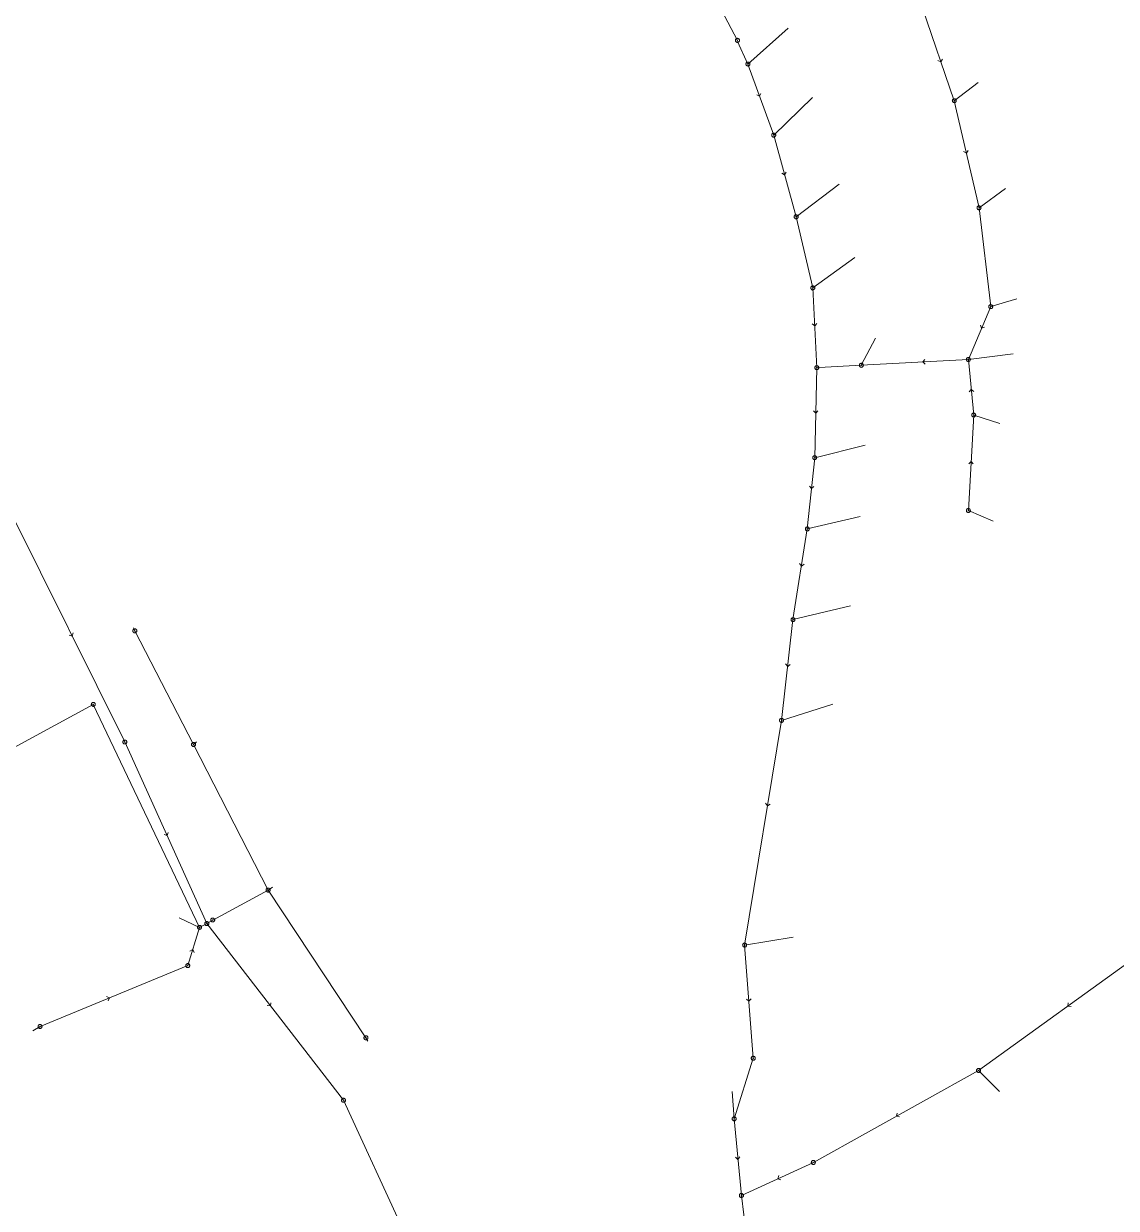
# Model space of a CAD drawing. Header units: metres. Extents: x 25504150 to 25508618, y 6694193 to 6702753.
# Drawn here: x 25506429.5 to 25506682.5, y 6701411.4 to 6701685.5 of the extents above; entities that cross this region are included whole.
import ezdxf

# ---------------------------------------------------------------- set-up
doc = ezdxf.new("R2010")
doc.units = ezdxf.units.M
for name, pattern in [('Sewer_node', [0]), ('Viemariputket', [0]), ('Viemarivarusteet', [0])]:
    doc.linetypes.add(name, pattern=pattern)
for name, color, linetype, lineweight in [('Sewer_node', 7, 'Sewer_node', 0), ('Viemariputket', 7, 'Viemariputket', 0), ('Viemarivarusteet', 7, 'Viemarivarusteet', 0)]:
    doc.layers.add(name, color=color, linetype=linetype, lineweight=lineweight)

msp = doc.modelspace()

# ---------------------------------------------------------------- linework, layer by layer
at = {"layer": 'Sewer_node', "color": 46, "linetype": 'Continuous', "true_color": 0x7f5f00, "flags": 128}
for points, elevation in [([(25506595.24, 6701681.64), (25506595.23, 6701681.71), (25506595.22, 6701681.79), (25506595.19, 6701681.85), (25506595.15, 6701681.92), (25506595.1, 6701681.97), (25506595.05, 6701682.02), (25506594.98, 6701682.06), (25506594.92, 6701682.09), (25506594.84, 6701682.1), (25506594.77, 6701682.11), (25506594.7, 6701682.1), (25506594.62, 6701682.09), (25506594.56, 6701682.06), (25506594.49, 6701682.02), (25506594.44, 6701681.97), (25506594.39, 6701681.92), (25506594.35, 6701681.85), (25506594.32, 6701681.79), (25506594.31, 6701681.71), (25506594.3, 6701681.64), (25506594.31, 6701681.57), (25506594.32, 6701681.49), (25506594.35, 6701681.43), (25506594.39, 6701681.36), (25506594.44, 6701681.31), (25506594.49, 6701681.26), (25506594.56, 6701681.22), (25506594.62, 6701681.19), (25506594.7, 6701681.18), (25506594.77, 6701681.17), (25506594.84, 6701681.18), (25506594.92, 6701681.19), (25506594.98, 6701681.22), (25506595.05, 6701681.26), (25506595.1, 6701681.31), (25506595.15, 6701681.36), (25506595.19, 6701681.43), (25506595.22, 6701681.49), (25506595.23, 6701681.57)], 42.84), ([(25506597.66, 6701676.16), (25506597.65, 6701676.23), (25506597.64, 6701676.3), (25506597.61, 6701676.37), (25506597.57, 6701676.43), (25506597.53, 6701676.49), (25506597.47, 6701676.53), (25506597.41, 6701676.57), (25506597.34, 6701676.6), (25506597.27, 6701676.61), (25506597.2, 6701676.62), (25506597.13, 6701676.61), (25506597.06, 6701676.6), (25506596.99, 6701676.57), (25506596.93, 6701676.53), (25506596.87, 6701676.49), (25506596.83, 6701676.43), (25506596.79, 6701676.37), (25506596.76, 6701676.3), (25506596.75, 6701676.23), (25506596.74, 6701676.16), (25506596.75, 6701676.09), (25506596.76, 6701676.02), (25506596.79, 6701675.95), (25506596.83, 6701675.89), (25506596.87, 6701675.83), (25506596.93, 6701675.79), (25506596.99, 6701675.75), (25506597.06, 6701675.72), (25506597.13, 6701675.71), (25506597.2, 6701675.7), (25506597.27, 6701675.71), (25506597.34, 6701675.72), (25506597.41, 6701675.75), (25506597.47, 6701675.79), (25506597.53, 6701675.83), (25506597.57, 6701675.89), (25506597.61, 6701675.95), (25506597.64, 6701676.02), (25506597.65, 6701676.09)], 42.76), ([(25506645.45, 6701667.68), (25506645.44, 6701667.75), (25506645.43, 6701667.82), (25506645.4, 6701667.89), (25506645.36, 6701667.95), (25506645.32, 6701668.01), (25506645.26, 6701668.05), (25506645.2, 6701668.09), (25506645.13, 6701668.12), (25506645.06, 6701668.13), (25506644.99, 6701668.14), (25506644.92, 6701668.13), (25506644.85, 6701668.12), (25506644.78, 6701668.09), (25506644.72, 6701668.05), (25506644.66, 6701668.01), (25506644.62, 6701667.95), (25506644.58, 6701667.89), (25506644.55, 6701667.82), (25506644.54, 6701667.75), (25506644.53, 6701667.68), (25506644.54, 6701667.61), (25506644.55, 6701667.54), (25506644.58, 6701667.47), (25506644.62, 6701667.41), (25506644.66, 6701667.35), (25506644.72, 6701667.31), (25506644.78, 6701667.27), (25506644.85, 6701667.24), (25506644.92, 6701667.23), (25506644.99, 6701667.22), (25506645.06, 6701667.23), (25506645.13, 6701667.24), (25506645.2, 6701667.27), (25506645.26, 6701667.31), (25506645.32, 6701667.35), (25506645.36, 6701667.41), (25506645.4, 6701667.47), (25506645.43, 6701667.54), (25506645.44, 6701667.61)], 43.36), ([(25506603.64, 6701659.71), (25506603.63, 6701659.78), (25506603.62, 6701659.85), (25506603.59, 6701659.92), (25506603.55, 6701659.98), (25506603.51, 6701660.04), (25506603.45, 6701660.08), (25506603.39, 6701660.12), (25506603.32, 6701660.15), (25506603.25, 6701660.16), (25506603.18, 6701660.17), (25506603.11, 6701660.16), (25506603.04, 6701660.15), (25506602.97, 6701660.12), (25506602.91, 6701660.08), (25506602.85, 6701660.04), (25506602.81, 6701659.98), (25506602.77, 6701659.92), (25506602.74, 6701659.85), (25506602.73, 6701659.78), (25506602.72, 6701659.71), (25506602.73, 6701659.64), (25506602.74, 6701659.57), (25506602.77, 6701659.5), (25506602.81, 6701659.44), (25506602.85, 6701659.38), (25506602.91, 6701659.34), (25506602.97, 6701659.3), (25506603.04, 6701659.27), (25506603.11, 6701659.26), (25506603.18, 6701659.25), (25506603.25, 6701659.26), (25506603.32, 6701659.27), (25506603.39, 6701659.3), (25506603.45, 6701659.34), (25506603.51, 6701659.38), (25506603.55, 6701659.44), (25506603.59, 6701659.5), (25506603.62, 6701659.57), (25506603.63, 6701659.64)], 42.77), ([(25506651.17, 6701642.89), (25506651.16, 6701642.96), (25506651.15, 6701643.03), (25506651.12, 6701643.1), (25506651.08, 6701643.16), (25506651.04, 6701643.22), (25506650.98, 6701643.26), (25506650.92, 6701643.3), (25506650.85, 6701643.33), (25506650.78, 6701643.34), (25506650.71, 6701643.35), (25506650.64, 6701643.34), (25506650.57, 6701643.33), (25506650.5, 6701643.3), (25506650.44, 6701643.26), (25506650.38, 6701643.22), (25506650.34, 6701643.16), (25506650.3, 6701643.1), (25506650.27, 6701643.03), (25506650.26, 6701642.96), (25506650.25, 6701642.89), (25506650.26, 6701642.82), (25506650.27, 6701642.75), (25506650.3, 6701642.68), (25506650.34, 6701642.62), (25506650.38, 6701642.56), (25506650.44, 6701642.52), (25506650.5, 6701642.48), (25506650.57, 6701642.45), (25506650.64, 6701642.44), (25506650.71, 6701642.43), (25506650.78, 6701642.44), (25506650.85, 6701642.45), (25506650.92, 6701642.48), (25506650.98, 6701642.52), (25506651.04, 6701642.56), (25506651.08, 6701642.62), (25506651.12, 6701642.68), (25506651.15, 6701642.75), (25506651.16, 6701642.82)], 43.15), ([(25506608.83, 6701640.82), (25506608.82, 6701640.89), (25506608.81, 6701640.96), (25506608.78, 6701641.03), (25506608.74, 6701641.09), (25506608.7, 6701641.15), (25506608.64, 6701641.19), (25506608.58, 6701641.23), (25506608.51, 6701641.26), (25506608.44, 6701641.27), (25506608.37, 6701641.28), (25506608.3, 6701641.27), (25506608.23, 6701641.26), (25506608.16, 6701641.23), (25506608.1, 6701641.19), (25506608.04, 6701641.15), (25506608, 6701641.09), (25506607.96, 6701641.03), (25506607.93, 6701640.96), (25506607.92, 6701640.89), (25506607.91, 6701640.82), (25506607.92, 6701640.75), (25506607.93, 6701640.68), (25506607.96, 6701640.61), (25506608, 6701640.55), (25506608.04, 6701640.49), (25506608.1, 6701640.45), (25506608.16, 6701640.41), (25506608.23, 6701640.38), (25506608.3, 6701640.37), (25506608.37, 6701640.36), (25506608.44, 6701640.37), (25506608.51, 6701640.38), (25506608.58, 6701640.41), (25506608.64, 6701640.45), (25506608.7, 6701640.49), (25506608.74, 6701640.55), (25506608.78, 6701640.61), (25506608.81, 6701640.68), (25506608.82, 6701640.75)], 42.6), ([(25506612.68, 6701624.36), (25506612.67, 6701624.43), (25506612.66, 6701624.5), (25506612.63, 6701624.57), (25506612.59, 6701624.63), (25506612.55, 6701624.69), (25506612.49, 6701624.73), (25506612.43, 6701624.77), (25506612.36, 6701624.8), (25506612.29, 6701624.81), (25506612.22, 6701624.82), (25506612.15, 6701624.81), (25506612.08, 6701624.8), (25506612.01, 6701624.77), (25506611.95, 6701624.73), (25506611.89, 6701624.69), (25506611.85, 6701624.63), (25506611.81, 6701624.57), (25506611.78, 6701624.5), (25506611.77, 6701624.43), (25506611.76, 6701624.36), (25506611.77, 6701624.29), (25506611.78, 6701624.22), (25506611.81, 6701624.15), (25506611.85, 6701624.09), (25506611.89, 6701624.03), (25506611.95, 6701623.99), (25506612.01, 6701623.95), (25506612.08, 6701623.92), (25506612.15, 6701623.91), (25506612.22, 6701623.9), (25506612.29, 6701623.91), (25506612.36, 6701623.92), (25506612.43, 6701623.95), (25506612.49, 6701623.99), (25506612.55, 6701624.03), (25506612.59, 6701624.09), (25506612.63, 6701624.15), (25506612.66, 6701624.22), (25506612.67, 6701624.29)], 42.48), ([(25506653.89, 6701620.02), (25506653.88, 6701620.09), (25506653.87, 6701620.16), (25506653.84, 6701620.23), (25506653.8, 6701620.29), (25506653.76, 6701620.35), (25506653.7, 6701620.39), (25506653.64, 6701620.43), (25506653.57, 6701620.46), (25506653.5, 6701620.47), (25506653.43, 6701620.48), (25506653.36, 6701620.47), (25506653.29, 6701620.46), (25506653.22, 6701620.43), (25506653.16, 6701620.39), (25506653.1, 6701620.35), (25506653.06, 6701620.29), (25506653.02, 6701620.23), (25506652.99, 6701620.16), (25506652.98, 6701620.09), (25506652.97, 6701620.02), (25506652.98, 6701619.95), (25506652.99, 6701619.88), (25506653.02, 6701619.81), (25506653.06, 6701619.75), (25506653.1, 6701619.69), (25506653.16, 6701619.65), (25506653.22, 6701619.61), (25506653.29, 6701619.58), (25506653.36, 6701619.57), (25506653.43, 6701619.56), (25506653.5, 6701619.57), (25506653.57, 6701619.58), (25506653.64, 6701619.61), (25506653.7, 6701619.65), (25506653.76, 6701619.69), (25506653.8, 6701619.75), (25506653.84, 6701619.81), (25506653.87, 6701619.88), (25506653.88, 6701619.95)], 42.98), ([(25506623.93, 6701606.45), (25506623.92, 6701606.52), (25506623.91, 6701606.6), (25506623.88, 6701606.66), (25506623.84, 6701606.73), (25506623.79, 6701606.78), (25506623.74, 6701606.83), (25506623.67, 6701606.87), (25506623.61, 6701606.9), (25506623.53, 6701606.91), (25506623.46, 6701606.92), (25506623.39, 6701606.91), (25506623.31, 6701606.9), (25506623.25, 6701606.87), (25506623.18, 6701606.83), (25506623.13, 6701606.78), (25506623.08, 6701606.73), (25506623.04, 6701606.66), (25506623.01, 6701606.6), (25506623, 6701606.52), (25506622.99, 6701606.45), (25506623, 6701606.38), (25506623.01, 6701606.3), (25506623.04, 6701606.24), (25506623.08, 6701606.17), (25506623.13, 6701606.12), (25506623.18, 6701606.07), (25506623.25, 6701606.03), (25506623.31, 6701606), (25506623.39, 6701605.99), (25506623.46, 6701605.98), (25506623.53, 6701605.99), (25506623.61, 6701606), (25506623.67, 6701606.03), (25506623.74, 6701606.07), (25506623.79, 6701606.12), (25506623.84, 6701606.17), (25506623.88, 6701606.24), (25506623.91, 6701606.3), (25506623.92, 6701606.38)], 42.56), ([(25506648.7, 6701607.8), (25506648.69, 6701607.87), (25506648.68, 6701607.94), (25506648.65, 6701608.01), (25506648.61, 6701608.07), (25506648.57, 6701608.13), (25506648.51, 6701608.17), (25506648.45, 6701608.21), (25506648.38, 6701608.24), (25506648.31, 6701608.25), (25506648.24, 6701608.26), (25506648.17, 6701608.25), (25506648.1, 6701608.24), (25506648.03, 6701608.21), (25506647.97, 6701608.17), (25506647.91, 6701608.13), (25506647.87, 6701608.07), (25506647.83, 6701608.01), (25506647.8, 6701607.94), (25506647.79, 6701607.87), (25506647.78, 6701607.8), (25506647.79, 6701607.73), (25506647.8, 6701607.66), (25506647.83, 6701607.59), (25506647.87, 6701607.53), (25506647.91, 6701607.47), (25506647.97, 6701607.43), (25506648.03, 6701607.39), (25506648.1, 6701607.36), (25506648.17, 6701607.35), (25506648.24, 6701607.34), (25506648.31, 6701607.35), (25506648.38, 6701607.36), (25506648.45, 6701607.39), (25506648.51, 6701607.43), (25506648.57, 6701607.47), (25506648.61, 6701607.53), (25506648.65, 6701607.59), (25506648.68, 6701607.66), (25506648.69, 6701607.73)], 42.84), ([(25506613.61, 6701605.9), (25506613.6, 6701605.97), (25506613.59, 6701606.04), (25506613.56, 6701606.11), (25506613.52, 6701606.17), (25506613.48, 6701606.23), (25506613.42, 6701606.27), (25506613.36, 6701606.31), (25506613.29, 6701606.34), (25506613.22, 6701606.35), (25506613.15, 6701606.36), (25506613.08, 6701606.35), (25506613.01, 6701606.34), (25506612.94, 6701606.31), (25506612.88, 6701606.27), (25506612.82, 6701606.23), (25506612.78, 6701606.17), (25506612.74, 6701606.11), (25506612.71, 6701606.04), (25506612.7, 6701605.97), (25506612.69, 6701605.9), (25506612.7, 6701605.83), (25506612.71, 6701605.76), (25506612.74, 6701605.69), (25506612.78, 6701605.63), (25506612.82, 6701605.57), (25506612.88, 6701605.53), (25506612.94, 6701605.49), (25506613.01, 6701605.46), (25506613.08, 6701605.45), (25506613.15, 6701605.44), (25506613.22, 6701605.45), (25506613.29, 6701605.46), (25506613.36, 6701605.49), (25506613.42, 6701605.53), (25506613.48, 6701605.57), (25506613.52, 6701605.63), (25506613.56, 6701605.69), (25506613.59, 6701605.76), (25506613.6, 6701605.83)], 42.39), ([(25506649.94, 6701594.94), (25506649.93, 6701595.01), (25506649.92, 6701595.08), (25506649.89, 6701595.15), (25506649.85, 6701595.21), (25506649.81, 6701595.27), (25506649.75, 6701595.31), (25506649.69, 6701595.35), (25506649.62, 6701595.38), (25506649.55, 6701595.39), (25506649.48, 6701595.4), (25506649.41, 6701595.39), (25506649.34, 6701595.38), (25506649.27, 6701595.35), (25506649.21, 6701595.31), (25506649.15, 6701595.27), (25506649.11, 6701595.21), (25506649.07, 6701595.15), (25506649.04, 6701595.08), (25506649.03, 6701595.01), (25506649.02, 6701594.94), (25506649.03, 6701594.87), (25506649.04, 6701594.8), (25506649.07, 6701594.73), (25506649.11, 6701594.67), (25506649.15, 6701594.61), (25506649.21, 6701594.57), (25506649.27, 6701594.53), (25506649.34, 6701594.5), (25506649.41, 6701594.49), (25506649.48, 6701594.48), (25506649.55, 6701594.49), (25506649.62, 6701594.5), (25506649.69, 6701594.53), (25506649.75, 6701594.57), (25506649.81, 6701594.61), (25506649.85, 6701594.67), (25506649.89, 6701594.73), (25506649.92, 6701594.8), (25506649.93, 6701594.87)], 43.17), ([(25506613.12, 6701585.07), (25506613.11, 6701585.14), (25506613.1, 6701585.21), (25506613.07, 6701585.28), (25506613.03, 6701585.34), (25506612.99, 6701585.4), (25506612.93, 6701585.44), (25506612.87, 6701585.48), (25506612.8, 6701585.51), (25506612.73, 6701585.52), (25506612.66, 6701585.53), (25506612.59, 6701585.52), (25506612.52, 6701585.51), (25506612.45, 6701585.48), (25506612.39, 6701585.44), (25506612.33, 6701585.4), (25506612.29, 6701585.34), (25506612.25, 6701585.28), (25506612.22, 6701585.21), (25506612.21, 6701585.14), (25506612.2, 6701585.07), (25506612.21, 6701585), (25506612.22, 6701584.93), (25506612.25, 6701584.86), (25506612.29, 6701584.8), (25506612.33, 6701584.74), (25506612.39, 6701584.7), (25506612.45, 6701584.66), (25506612.52, 6701584.63), (25506612.59, 6701584.62), (25506612.66, 6701584.61), (25506612.73, 6701584.62), (25506612.8, 6701584.63), (25506612.87, 6701584.66), (25506612.93, 6701584.7), (25506612.99, 6701584.74), (25506613.03, 6701584.8), (25506613.07, 6701584.86), (25506613.1, 6701584.93), (25506613.11, 6701585)], 42.28), ([(25506648.7, 6701572.85), (25506648.69, 6701572.92), (25506648.68, 6701572.99), (25506648.65, 6701573.06), (25506648.61, 6701573.12), (25506648.57, 6701573.18), (25506648.51, 6701573.22), (25506648.45, 6701573.26), (25506648.38, 6701573.29), (25506648.31, 6701573.3), (25506648.24, 6701573.31), (25506648.17, 6701573.3), (25506648.1, 6701573.29), (25506648.03, 6701573.26), (25506647.97, 6701573.22), (25506647.91, 6701573.18), (25506647.87, 6701573.12), (25506647.83, 6701573.06), (25506647.8, 6701572.99), (25506647.79, 6701572.92), (25506647.78, 6701572.85), (25506647.79, 6701572.78), (25506647.8, 6701572.71), (25506647.83, 6701572.64), (25506647.87, 6701572.58), (25506647.91, 6701572.52), (25506647.97, 6701572.48), (25506648.03, 6701572.44), (25506648.1, 6701572.41), (25506648.17, 6701572.4), (25506648.24, 6701572.39), (25506648.31, 6701572.4), (25506648.38, 6701572.41), (25506648.45, 6701572.44), (25506648.51, 6701572.48), (25506648.57, 6701572.52), (25506648.61, 6701572.58), (25506648.65, 6701572.64), (25506648.68, 6701572.71), (25506648.69, 6701572.78)], 44.11), ([(25506611.42, 6701568.59), (25506611.41, 6701568.66), (25506611.4, 6701568.73), (25506611.37, 6701568.8), (25506611.33, 6701568.86), (25506611.29, 6701568.92), (25506611.23, 6701568.96), (25506611.17, 6701569), (25506611.1, 6701569.03), (25506611.03, 6701569.04), (25506610.96, 6701569.05), (25506610.89, 6701569.04), (25506610.82, 6701569.03), (25506610.75, 6701569), (25506610.69, 6701568.96), (25506610.63, 6701568.92), (25506610.59, 6701568.86), (25506610.55, 6701568.8), (25506610.52, 6701568.73), (25506610.51, 6701568.66), (25506610.5, 6701568.59), (25506610.51, 6701568.52), (25506610.52, 6701568.45), (25506610.55, 6701568.38), (25506610.59, 6701568.32), (25506610.63, 6701568.26), (25506610.69, 6701568.22), (25506610.75, 6701568.18), (25506610.82, 6701568.15), (25506610.89, 6701568.14), (25506610.96, 6701568.13), (25506611.03, 6701568.14), (25506611.1, 6701568.15), (25506611.17, 6701568.18), (25506611.23, 6701568.22), (25506611.29, 6701568.26), (25506611.33, 6701568.32), (25506611.37, 6701568.38), (25506611.4, 6701568.45), (25506611.41, 6701568.52)], 42.14), ([(25506608.1, 6701547.6), (25506608.09, 6701547.67), (25506608.08, 6701547.74), (25506608.05, 6701547.81), (25506608.01, 6701547.87), (25506607.97, 6701547.93), (25506607.91, 6701547.97), (25506607.85, 6701548.01), (25506607.78, 6701548.04), (25506607.71, 6701548.05), (25506607.64, 6701548.06), (25506607.57, 6701548.05), (25506607.5, 6701548.04), (25506607.43, 6701548.01), (25506607.37, 6701547.97), (25506607.31, 6701547.93), (25506607.27, 6701547.87), (25506607.23, 6701547.81), (25506607.2, 6701547.74), (25506607.19, 6701547.67), (25506607.18, 6701547.6), (25506607.19, 6701547.53), (25506607.2, 6701547.46), (25506607.23, 6701547.39), (25506607.27, 6701547.33), (25506607.31, 6701547.27), (25506607.37, 6701547.23), (25506607.43, 6701547.19), (25506607.5, 6701547.16), (25506607.57, 6701547.15), (25506607.64, 6701547.14), (25506607.71, 6701547.15), (25506607.78, 6701547.16), (25506607.85, 6701547.19), (25506607.91, 6701547.23), (25506607.97, 6701547.27), (25506608.01, 6701547.33), (25506608.05, 6701547.39), (25506608.08, 6701547.46), (25506608.09, 6701547.53)], 41.92), ([(25506455.71, 6701545), (25506455.7, 6701545.07), (25506455.69, 6701545.14), (25506455.66, 6701545.21), (25506455.62, 6701545.27), (25506455.58, 6701545.33), (25506455.52, 6701545.37), (25506455.46, 6701545.41), (25506455.39, 6701545.44), (25506455.32, 6701545.45), (25506455.25, 6701545.46), (25506455.18, 6701545.45), (25506455.11, 6701545.44), (25506455.04, 6701545.41), (25506454.98, 6701545.37), (25506454.92, 6701545.33), (25506454.88, 6701545.27), (25506454.84, 6701545.21), (25506454.81, 6701545.14), (25506454.8, 6701545.07), (25506454.79, 6701545), (25506454.8, 6701544.93), (25506454.81, 6701544.86), (25506454.84, 6701544.79), (25506454.88, 6701544.73), (25506454.92, 6701544.67), (25506454.98, 6701544.63), (25506455.04, 6701544.59), (25506455.11, 6701544.56), (25506455.18, 6701544.55), (25506455.25, 6701544.54), (25506455.32, 6701544.55), (25506455.39, 6701544.56), (25506455.46, 6701544.59), (25506455.52, 6701544.63), (25506455.58, 6701544.67), (25506455.62, 6701544.73), (25506455.66, 6701544.79), (25506455.69, 6701544.86), (25506455.7, 6701544.93)], 38.57), ([(25506446.1, 6701527.99), (25506446.09, 6701528.06), (25506446.08, 6701528.13), (25506446.05, 6701528.2), (25506446.01, 6701528.26), (25506445.97, 6701528.32), (25506445.91, 6701528.36), (25506445.85, 6701528.4), (25506445.78, 6701528.43), (25506445.71, 6701528.44), (25506445.64, 6701528.45), (25506445.57, 6701528.44), (25506445.5, 6701528.43), (25506445.43, 6701528.4), (25506445.37, 6701528.36), (25506445.31, 6701528.32), (25506445.27, 6701528.26), (25506445.23, 6701528.2), (25506445.2, 6701528.13), (25506445.19, 6701528.06), (25506445.18, 6701527.99), (25506445.19, 6701527.92), (25506445.2, 6701527.85), (25506445.23, 6701527.78), (25506445.27, 6701527.72), (25506445.31, 6701527.66), (25506445.37, 6701527.62), (25506445.43, 6701527.58), (25506445.5, 6701527.55), (25506445.57, 6701527.54), (25506445.64, 6701527.53), (25506445.71, 6701527.54), (25506445.78, 6701527.55), (25506445.85, 6701527.58), (25506445.91, 6701527.62), (25506445.97, 6701527.66), (25506446.01, 6701527.72), (25506446.05, 6701527.78), (25506446.08, 6701527.85), (25506446.09, 6701527.92)], 38.58), ([(25506605.45, 6701524.28), (25506605.44, 6701524.35), (25506605.43, 6701524.42), (25506605.4, 6701524.49), (25506605.36, 6701524.55), (25506605.32, 6701524.61), (25506605.26, 6701524.65), (25506605.2, 6701524.69), (25506605.13, 6701524.72), (25506605.06, 6701524.73), (25506604.99, 6701524.74), (25506604.92, 6701524.73), (25506604.85, 6701524.72), (25506604.78, 6701524.69), (25506604.72, 6701524.65), (25506604.66, 6701524.61), (25506604.62, 6701524.55), (25506604.58, 6701524.49), (25506604.55, 6701524.42), (25506604.54, 6701524.35), (25506604.53, 6701524.28), (25506604.54, 6701524.21), (25506604.55, 6701524.14), (25506604.58, 6701524.07), (25506604.62, 6701524.01), (25506604.66, 6701523.95), (25506604.72, 6701523.91), (25506604.78, 6701523.87), (25506604.85, 6701523.84), (25506604.92, 6701523.83), (25506604.99, 6701523.82), (25506605.06, 6701523.83), (25506605.13, 6701523.84), (25506605.2, 6701523.87), (25506605.26, 6701523.91), (25506605.32, 6701523.95), (25506605.36, 6701524.01), (25506605.4, 6701524.07), (25506605.43, 6701524.14), (25506605.44, 6701524.21)], 41.66), ([(25506469.29, 6701518.72), (25506469.28, 6701518.79), (25506469.27, 6701518.86), (25506469.24, 6701518.93), (25506469.2, 6701518.99), (25506469.16, 6701519.05), (25506469.1, 6701519.09), (25506469.04, 6701519.13), (25506468.97, 6701519.16), (25506468.9, 6701519.17), (25506468.83, 6701519.18), (25506468.76, 6701519.17), (25506468.69, 6701519.16), (25506468.62, 6701519.13), (25506468.56, 6701519.09), (25506468.5, 6701519.05), (25506468.46, 6701518.99), (25506468.42, 6701518.93), (25506468.39, 6701518.86), (25506468.38, 6701518.79), (25506468.37, 6701518.72), (25506468.38, 6701518.65), (25506468.39, 6701518.58), (25506468.42, 6701518.51), (25506468.46, 6701518.45), (25506468.5, 6701518.39), (25506468.56, 6701518.35), (25506468.62, 6701518.31), (25506468.69, 6701518.28), (25506468.76, 6701518.27), (25506468.83, 6701518.26), (25506468.9, 6701518.27), (25506468.97, 6701518.28), (25506469.04, 6701518.31), (25506469.1, 6701518.35), (25506469.16, 6701518.39), (25506469.2, 6701518.45), (25506469.24, 6701518.51), (25506469.27, 6701518.58), (25506469.28, 6701518.65)], 38.51), ([(25506486.57, 6701485.02), (25506486.56, 6701485.09), (25506486.55, 6701485.16), (25506486.52, 6701485.23), (25506486.48, 6701485.29), (25506486.44, 6701485.35), (25506486.38, 6701485.39), (25506486.32, 6701485.43), (25506486.25, 6701485.46), (25506486.18, 6701485.47), (25506486.11, 6701485.48), (25506486.04, 6701485.47), (25506485.97, 6701485.46), (25506485.9, 6701485.43), (25506485.84, 6701485.39), (25506485.78, 6701485.35), (25506485.74, 6701485.29), (25506485.7, 6701485.23), (25506485.67, 6701485.16), (25506485.66, 6701485.09), (25506485.65, 6701485.02), (25506485.66, 6701484.95), (25506485.67, 6701484.88), (25506485.7, 6701484.81), (25506485.74, 6701484.75), (25506485.78, 6701484.69), (25506485.84, 6701484.65), (25506485.9, 6701484.61), (25506485.97, 6701484.58), (25506486.04, 6701484.57), (25506486.11, 6701484.56), (25506486.18, 6701484.57), (25506486.25, 6701484.58), (25506486.32, 6701484.61), (25506486.38, 6701484.65), (25506486.44, 6701484.69), (25506486.48, 6701484.75), (25506486.52, 6701484.81), (25506486.55, 6701484.88), (25506486.56, 6701484.95)], 38.4), ([(25506473.75, 6701478.1), (25506473.74, 6701478.17), (25506473.73, 6701478.24), (25506473.7, 6701478.31), (25506473.66, 6701478.37), (25506473.62, 6701478.43), (25506473.56, 6701478.47), (25506473.5, 6701478.51), (25506473.43, 6701478.54), (25506473.36, 6701478.55), (25506473.29, 6701478.56), (25506473.22, 6701478.55), (25506473.15, 6701478.54), (25506473.08, 6701478.51), (25506473.02, 6701478.47), (25506472.96, 6701478.43), (25506472.92, 6701478.37), (25506472.88, 6701478.31), (25506472.85, 6701478.24), (25506472.84, 6701478.17), (25506472.83, 6701478.1), (25506472.84, 6701478.03), (25506472.85, 6701477.96), (25506472.88, 6701477.89), (25506472.92, 6701477.83), (25506472.96, 6701477.77), (25506473.02, 6701477.73), (25506473.08, 6701477.69), (25506473.15, 6701477.66), (25506473.22, 6701477.65), (25506473.29, 6701477.64), (25506473.36, 6701477.65), (25506473.43, 6701477.66), (25506473.5, 6701477.69), (25506473.56, 6701477.73), (25506473.62, 6701477.77), (25506473.66, 6701477.83), (25506473.7, 6701477.89), (25506473.73, 6701477.96), (25506473.74, 6701478.03)], 38.67), ([(25506470.69, 6701476.4), (25506470.68, 6701476.47), (25506470.67, 6701476.54), (25506470.64, 6701476.61), (25506470.6, 6701476.67), (25506470.56, 6701476.73), (25506470.5, 6701476.77), (25506470.44, 6701476.81), (25506470.37, 6701476.84), (25506470.3, 6701476.85), (25506470.23, 6701476.86), (25506470.16, 6701476.85), (25506470.09, 6701476.84), (25506470.02, 6701476.81), (25506469.96, 6701476.77), (25506469.9, 6701476.73), (25506469.86, 6701476.67), (25506469.82, 6701476.61), (25506469.79, 6701476.54), (25506469.78, 6701476.47), (25506469.77, 6701476.4), (25506469.78, 6701476.33), (25506469.79, 6701476.26), (25506469.82, 6701476.19), (25506469.86, 6701476.13), (25506469.9, 6701476.07), (25506469.96, 6701476.03), (25506470.02, 6701475.99), (25506470.09, 6701475.96), (25506470.16, 6701475.95), (25506470.23, 6701475.94), (25506470.3, 6701475.95), (25506470.37, 6701475.96), (25506470.44, 6701475.99), (25506470.5, 6701476.03), (25506470.56, 6701476.07), (25506470.6, 6701476.13), (25506470.64, 6701476.19), (25506470.67, 6701476.26), (25506470.68, 6701476.33)], 38.67), ([(25506472.38, 6701477.26), (25506472.37, 6701477.33), (25506472.36, 6701477.41), (25506472.33, 6701477.47), (25506472.29, 6701477.54), (25506472.24, 6701477.59), (25506472.19, 6701477.64), (25506472.12, 6701477.68), (25506472.06, 6701477.71), (25506471.98, 6701477.72), (25506471.91, 6701477.73), (25506471.84, 6701477.72), (25506471.76, 6701477.71), (25506471.7, 6701477.68), (25506471.63, 6701477.64), (25506471.58, 6701477.59), (25506471.53, 6701477.54), (25506471.49, 6701477.47), (25506471.46, 6701477.41), (25506471.45, 6701477.33), (25506471.44, 6701477.26), (25506471.45, 6701477.19), (25506471.46, 6701477.11), (25506471.49, 6701477.05), (25506471.53, 6701476.98), (25506471.58, 6701476.93), (25506471.63, 6701476.88), (25506471.7, 6701476.84), (25506471.76, 6701476.81), (25506471.84, 6701476.8), (25506471.91, 6701476.79), (25506471.98, 6701476.8), (25506472.06, 6701476.81), (25506472.12, 6701476.84), (25506472.19, 6701476.88), (25506472.24, 6701476.93), (25506472.29, 6701476.98), (25506472.33, 6701477.05), (25506472.36, 6701477.11), (25506472.37, 6701477.19)], 38.68), ([(25506596.92, 6701472.31), (25506596.91, 6701472.38), (25506596.9, 6701472.46), (25506596.87, 6701472.52), (25506596.83, 6701472.59), (25506596.78, 6701472.64), (25506596.73, 6701472.69), (25506596.66, 6701472.73), (25506596.6, 6701472.76), (25506596.52, 6701472.77), (25506596.45, 6701472.78), (25506596.38, 6701472.77), (25506596.3, 6701472.76), (25506596.24, 6701472.73), (25506596.17, 6701472.69), (25506596.12, 6701472.64), (25506596.07, 6701472.59), (25506596.03, 6701472.52), (25506596, 6701472.46), (25506595.99, 6701472.38), (25506595.98, 6701472.31), (25506595.99, 6701472.24), (25506596, 6701472.16), (25506596.03, 6701472.1), (25506596.07, 6701472.03), (25506596.12, 6701471.98), (25506596.17, 6701471.93), (25506596.24, 6701471.89), (25506596.3, 6701471.86), (25506596.38, 6701471.85), (25506596.45, 6701471.84), (25506596.52, 6701471.85), (25506596.6, 6701471.86), (25506596.66, 6701471.89), (25506596.73, 6701471.93), (25506596.78, 6701471.98), (25506596.83, 6701472.03), (25506596.87, 6701472.1), (25506596.9, 6701472.16), (25506596.91, 6701472.24)], 41.17), ([(25506467.97, 6701467.55), (25506467.96, 6701467.62), (25506467.95, 6701467.69), (25506467.92, 6701467.76), (25506467.88, 6701467.82), (25506467.84, 6701467.88), (25506467.78, 6701467.92), (25506467.72, 6701467.96), (25506467.65, 6701467.99), (25506467.58, 6701468), (25506467.51, 6701468.01), (25506467.44, 6701468), (25506467.37, 6701467.99), (25506467.3, 6701467.96), (25506467.24, 6701467.92), (25506467.18, 6701467.88), (25506467.14, 6701467.82), (25506467.1, 6701467.76), (25506467.07, 6701467.69), (25506467.06, 6701467.62), (25506467.05, 6701467.55), (25506467.06, 6701467.48), (25506467.07, 6701467.41), (25506467.1, 6701467.34), (25506467.14, 6701467.28), (25506467.18, 6701467.22), (25506467.24, 6701467.18), (25506467.3, 6701467.14), (25506467.37, 6701467.11), (25506467.44, 6701467.1), (25506467.51, 6701467.09), (25506467.58, 6701467.1), (25506467.65, 6701467.11), (25506467.72, 6701467.14), (25506467.78, 6701467.18), (25506467.84, 6701467.22), (25506467.88, 6701467.28), (25506467.92, 6701467.34), (25506467.95, 6701467.41), (25506467.96, 6701467.48)], 38.72), ([(25506433.77, 6701453.45), (25506433.76, 6701453.52), (25506433.75, 6701453.59), (25506433.72, 6701453.66), (25506433.68, 6701453.72), (25506433.64, 6701453.78), (25506433.58, 6701453.82), (25506433.52, 6701453.86), (25506433.45, 6701453.89), (25506433.38, 6701453.9), (25506433.31, 6701453.91), (25506433.24, 6701453.9), (25506433.17, 6701453.89), (25506433.1, 6701453.86), (25506433.04, 6701453.82), (25506432.98, 6701453.78), (25506432.94, 6701453.72), (25506432.9, 6701453.66), (25506432.87, 6701453.59), (25506432.86, 6701453.52), (25506432.85, 6701453.45), (25506432.86, 6701453.38), (25506432.87, 6701453.31), (25506432.9, 6701453.24), (25506432.94, 6701453.18), (25506432.98, 6701453.12), (25506433.04, 6701453.08), (25506433.1, 6701453.04), (25506433.17, 6701453.01), (25506433.24, 6701453), (25506433.31, 6701452.99), (25506433.38, 6701453), (25506433.45, 6701453.01), (25506433.52, 6701453.04), (25506433.58, 6701453.08), (25506433.64, 6701453.12), (25506433.68, 6701453.18), (25506433.72, 6701453.24), (25506433.75, 6701453.31), (25506433.76, 6701453.38)], 39.94), ([(25506509.24, 6701450.85), (25506509.23, 6701450.92), (25506509.22, 6701451), (25506509.19, 6701451.06), (25506509.15, 6701451.13), (25506509.1, 6701451.18), (25506509.05, 6701451.23), (25506508.98, 6701451.27), (25506508.92, 6701451.3), (25506508.84, 6701451.31), (25506508.77, 6701451.32), (25506508.7, 6701451.31), (25506508.62, 6701451.3), (25506508.56, 6701451.27), (25506508.49, 6701451.23), (25506508.44, 6701451.18), (25506508.39, 6701451.13), (25506508.35, 6701451.06), (25506508.32, 6701451), (25506508.31, 6701450.92), (25506508.3, 6701450.85), (25506508.31, 6701450.78), (25506508.32, 6701450.7), (25506508.35, 6701450.64), (25506508.39, 6701450.57), (25506508.44, 6701450.52), (25506508.49, 6701450.47), (25506508.56, 6701450.43), (25506508.62, 6701450.4), (25506508.7, 6701450.39), (25506508.77, 6701450.38), (25506508.84, 6701450.39), (25506508.92, 6701450.4), (25506508.98, 6701450.43), (25506509.05, 6701450.47), (25506509.1, 6701450.52), (25506509.15, 6701450.57), (25506509.19, 6701450.64), (25506509.22, 6701450.7), (25506509.23, 6701450.78)], 38.39), ([(25506598.9, 6701446.11), (25506598.89, 6701446.18), (25506598.88, 6701446.25), (25506598.85, 6701446.32), (25506598.81, 6701446.38), (25506598.77, 6701446.44), (25506598.71, 6701446.48), (25506598.65, 6701446.52), (25506598.58, 6701446.55), (25506598.51, 6701446.56), (25506598.44, 6701446.57), (25506598.37, 6701446.56), (25506598.3, 6701446.55), (25506598.23, 6701446.52), (25506598.17, 6701446.48), (25506598.11, 6701446.44), (25506598.07, 6701446.38), (25506598.03, 6701446.32), (25506598, 6701446.25), (25506597.99, 6701446.18), (25506597.98, 6701446.11), (25506597.99, 6701446.04), (25506598, 6701445.97), (25506598.03, 6701445.9), (25506598.07, 6701445.84), (25506598.11, 6701445.78), (25506598.17, 6701445.74), (25506598.23, 6701445.7), (25506598.3, 6701445.67), (25506598.37, 6701445.66), (25506598.44, 6701445.65), (25506598.51, 6701445.66), (25506598.58, 6701445.67), (25506598.65, 6701445.7), (25506598.71, 6701445.74), (25506598.77, 6701445.78), (25506598.81, 6701445.84), (25506598.85, 6701445.9), (25506598.88, 6701445.97), (25506598.89, 6701446.04)], 40.92), ([(25506651.08, 6701443.29), (25506651.07, 6701443.36), (25506651.06, 6701443.44), (25506651.03, 6701443.5), (25506650.99, 6701443.57), (25506650.94, 6701443.62), (25506650.89, 6701443.67), (25506650.82, 6701443.71), (25506650.76, 6701443.74), (25506650.68, 6701443.75), (25506650.61, 6701443.76), (25506650.54, 6701443.75), (25506650.46, 6701443.74), (25506650.4, 6701443.71), (25506650.33, 6701443.67), (25506650.28, 6701443.62), (25506650.23, 6701443.57), (25506650.19, 6701443.5), (25506650.16, 6701443.44), (25506650.15, 6701443.36), (25506650.14, 6701443.29), (25506650.15, 6701443.22), (25506650.16, 6701443.14), (25506650.19, 6701443.08), (25506650.23, 6701443.01), (25506650.28, 6701442.96), (25506650.33, 6701442.91), (25506650.4, 6701442.87), (25506650.46, 6701442.84), (25506650.54, 6701442.83), (25506650.61, 6701442.82), (25506650.68, 6701442.83), (25506650.76, 6701442.84), (25506650.82, 6701442.87), (25506650.89, 6701442.91), (25506650.94, 6701442.96), (25506650.99, 6701443.01), (25506651.03, 6701443.08), (25506651.06, 6701443.14), (25506651.07, 6701443.22)], 44.39), ([(25506504.04, 6701436.39), (25506504.03, 6701436.46), (25506504.02, 6701436.53), (25506503.99, 6701436.6), (25506503.95, 6701436.66), (25506503.91, 6701436.72), (25506503.85, 6701436.76), (25506503.79, 6701436.8), (25506503.72, 6701436.83), (25506503.65, 6701436.84), (25506503.58, 6701436.85), (25506503.51, 6701436.84), (25506503.44, 6701436.83), (25506503.37, 6701436.8), (25506503.31, 6701436.76), (25506503.25, 6701436.72), (25506503.21, 6701436.66), (25506503.17, 6701436.6), (25506503.14, 6701436.53), (25506503.13, 6701436.46), (25506503.12, 6701436.39), (25506503.13, 6701436.32), (25506503.14, 6701436.25), (25506503.17, 6701436.18), (25506503.21, 6701436.12), (25506503.25, 6701436.06), (25506503.31, 6701436.02), (25506503.37, 6701435.98), (25506503.44, 6701435.95), (25506503.51, 6701435.94), (25506503.58, 6701435.93), (25506503.65, 6701435.94), (25506503.72, 6701435.95), (25506503.79, 6701435.98), (25506503.85, 6701436.02), (25506503.91, 6701436.06), (25506503.95, 6701436.12), (25506503.99, 6701436.18), (25506504.02, 6701436.25), (25506504.03, 6701436.32)], 38.53), ([(25506594.47, 6701432.08), (25506594.46, 6701432.15), (25506594.45, 6701432.22), (25506594.42, 6701432.29), (25506594.38, 6701432.35), (25506594.34, 6701432.41), (25506594.28, 6701432.45), (25506594.22, 6701432.49), (25506594.15, 6701432.52), (25506594.08, 6701432.53), (25506594.01, 6701432.54), (25506593.94, 6701432.53), (25506593.87, 6701432.52), (25506593.8, 6701432.49), (25506593.74, 6701432.45), (25506593.68, 6701432.41), (25506593.64, 6701432.35), (25506593.6, 6701432.29), (25506593.57, 6701432.22), (25506593.56, 6701432.15), (25506593.55, 6701432.08), (25506593.56, 6701432.01), (25506593.57, 6701431.94), (25506593.6, 6701431.87), (25506593.64, 6701431.81), (25506593.68, 6701431.75), (25506593.74, 6701431.71), (25506593.8, 6701431.67), (25506593.87, 6701431.64), (25506593.94, 6701431.63), (25506594.01, 6701431.62), (25506594.08, 6701431.63), (25506594.15, 6701431.64), (25506594.22, 6701431.67), (25506594.28, 6701431.71), (25506594.34, 6701431.75), (25506594.38, 6701431.81), (25506594.42, 6701431.87), (25506594.45, 6701431.94), (25506594.46, 6701432.01)], 41.13), ([(25506612.82, 6701422), (25506612.81, 6701422.07), (25506612.8, 6701422.15), (25506612.77, 6701422.21), (25506612.73, 6701422.28), (25506612.68, 6701422.33), (25506612.63, 6701422.38), (25506612.56, 6701422.42), (25506612.5, 6701422.45), (25506612.42, 6701422.46), (25506612.35, 6701422.47), (25506612.28, 6701422.46), (25506612.2, 6701422.45), (25506612.14, 6701422.42), (25506612.07, 6701422.38), (25506612.02, 6701422.33), (25506611.97, 6701422.28), (25506611.93, 6701422.21), (25506611.9, 6701422.15), (25506611.89, 6701422.07), (25506611.88, 6701422), (25506611.89, 6701421.93), (25506611.9, 6701421.85), (25506611.93, 6701421.79), (25506611.97, 6701421.72), (25506612.02, 6701421.67), (25506612.07, 6701421.62), (25506612.14, 6701421.58), (25506612.2, 6701421.55), (25506612.28, 6701421.54), (25506612.35, 6701421.53), (25506612.42, 6701421.54), (25506612.5, 6701421.55), (25506612.56, 6701421.58), (25506612.63, 6701421.62), (25506612.68, 6701421.67), (25506612.73, 6701421.72), (25506612.77, 6701421.79), (25506612.8, 6701421.85), (25506612.81, 6701421.93)], 41.38), ([(25506596.17, 6701414.36), (25506596.16, 6701414.43), (25506596.15, 6701414.51), (25506596.12, 6701414.57), (25506596.08, 6701414.64), (25506596.03, 6701414.69), (25506595.98, 6701414.74), (25506595.91, 6701414.78), (25506595.85, 6701414.81), (25506595.77, 6701414.82), (25506595.7, 6701414.83), (25506595.63, 6701414.82), (25506595.55, 6701414.81), (25506595.49, 6701414.78), (25506595.42, 6701414.74), (25506595.37, 6701414.69), (25506595.32, 6701414.64), (25506595.28, 6701414.57), (25506595.25, 6701414.51), (25506595.24, 6701414.43), (25506595.23, 6701414.36), (25506595.24, 6701414.29), (25506595.25, 6701414.21), (25506595.28, 6701414.15), (25506595.32, 6701414.08), (25506595.37, 6701414.03), (25506595.42, 6701413.98), (25506595.49, 6701413.94), (25506595.55, 6701413.91), (25506595.63, 6701413.9), (25506595.7, 6701413.89), (25506595.77, 6701413.9), (25506595.85, 6701413.91), (25506595.91, 6701413.94), (25506595.98, 6701413.98), (25506596.03, 6701414.03), (25506596.08, 6701414.08), (25506596.12, 6701414.15), (25506596.15, 6701414.21), (25506596.16, 6701414.29)], 41.26)]:
    msp.add_lwpolyline(points, close=True, dxfattribs=dict(at, elevation=elevation))
for points in [[(25506641.21, 6701676.97), (25506641.89, 6701676.65), (25506642.22, 6701677.31)], [(25506599.23, 6701669.01), (25506599.91, 6701668.7), (25506600.22, 6701669.37)], [(25506647.15, 6701655.95), (25506647.79, 6701655.56), (25506648.18, 6701656.19)], [(25506605.05, 6701650.89), (25506605.7, 6701650.52), (25506606.07, 6701651.17)], [(25506612.1, 6701616.04), (25506612.66, 6701615.55), (25506613.16, 6701616.1)], [(25506651.02, 6701615.73), (25506651.31, 6701615.03), (25506652, 6701615.31)], [(25506638.19, 6701607.79), (25506637.69, 6701607.23), (25506638.25, 6701606.73)], [(25506649.49, 6701600.39), (25506648.91, 6701600.86), (25506648.44, 6701600.29)], [(25506612.37, 6701595.91), (25506612.9, 6701595.37), (25506613.43, 6701595.88)], [(25506649.38, 6701583.62), (25506648.88, 6701584.17), (25506648.33, 6701583.68)], [(25506611.44, 6701578.49), (25506611.92, 6701577.92), (25506612.5, 6701578.38)], [(25506609.16, 6701560.61), (25506609.6, 6701560.01), (25506610.2, 6701560.45)], [(25506440.03, 6701544.04), (25506440.75, 6701543.81), (25506440.98, 6701544.51)], [(25506605.93, 6701537.37), (25506606.41, 6701536.78), (25506606.99, 6701537.25)], [(25506601.3, 6701505.11), (25506601.74, 6701504.51), (25506602.34, 6701504.94)], [(25506462.01, 6701497.89), (25506462.71, 6701497.63), (25506462.97, 6701498.33)], [(25506469.01, 6701470.6), (25506468.65, 6701471.26), (25506467.99, 6701470.91)], [(25506449.11, 6701459.39), (25506449.39, 6701460.08), (25506448.7, 6701460.37)], [(25506485.91, 6701458.32), (25506486.65, 6701458.23), (25506486.75, 6701458.97)], [(25506596.86, 6701459.77), (25506597.44, 6701459.29), (25506597.92, 6701459.85)], [(25506671.37, 6701458.93), (25506671.27, 6701458.19), (25506672.01, 6701458.09)], [(25506631.79, 6701433.44), (25506631.61, 6701432.71), (25506632.32, 6701432.52)], [(25506594.31, 6701423.19), (25506594.9, 6701422.72), (25506595.37, 6701423.3)], [(25506604.39, 6701418.95), (25506604.16, 6701418.24), (25506604.86, 6701417.99)]]:
    msp.add_lwpolyline(points, dxfattribs=at)
msp.add_lwpolyline([(25506453.39, 6701519.29), (25506453.38, 6701519.36), (25506453.37, 6701519.43), (25506453.34, 6701519.5), (25506453.3, 6701519.56), (25506453.26, 6701519.62), (25506453.2, 6701519.66), (25506453.14, 6701519.7), (25506453.07, 6701519.73), (25506453, 6701519.74), (25506452.93, 6701519.75), (25506452.86, 6701519.74), (25506452.79, 6701519.73), (25506452.72, 6701519.7), (25506452.66, 6701519.66), (25506452.6, 6701519.62), (25506452.56, 6701519.56), (25506452.52, 6701519.5), (25506452.49, 6701519.43), (25506452.48, 6701519.36), (25506452.47, 6701519.29), (25506452.48, 6701519.22), (25506452.49, 6701519.15), (25506452.52, 6701519.08), (25506452.56, 6701519.02), (25506452.6, 6701518.96), (25506452.66, 6701518.92), (25506452.72, 6701518.88), (25506452.79, 6701518.85), (25506452.86, 6701518.84), (25506452.93, 6701518.83), (25506453, 6701518.84), (25506453.07, 6701518.85), (25506453.14, 6701518.88), (25506453.2, 6701518.92), (25506453.26, 6701518.96), (25506453.3, 6701519.02), (25506453.34, 6701519.08), (25506453.37, 6701519.15), (25506453.38, 6701519.22)], close=True, dxfattribs=at)
at = {"layer": 'Viemariputket', "color": 1, "linetype": 'Continuous', "lineweight": 15}
for p, q in [((25506579.99, 6701709.69, 40.72), (25506594.77, 6701681.64, 40.61)), ((25506644.99, 6701667.68, 41.34), (25506637.6, 6701689.07, 41.53)), ((25506597.2, 6701676.16, 40.55), (25506606.55, 6701684.45, 40.71)), ((25506597.2, 6701676.16, 40.57), (25506594.83, 6701681.4, 40.62)), ((25506603.18, 6701659.71, 40.42), (25506597.2, 6701676.16, 40.56)), ((25506644.99, 6701667.68, 41.34), (25506650.54, 6701671.86, 41.41)), ((25506603.18, 6701659.71, 40.44), (25506612.18, 6701668.38, 40.67)), ((25506650.71, 6701642.89, 41.15), (25506644.99, 6701667.68, 41.34)), ((25506608.37, 6701640.82, 40.25), (25506603.18, 6701659.71, 40.41)), ((25506608.37, 6701640.82, 40.27), (25506618.36, 6701648.39, 40.4)), ((25506650.71, 6701642.89, 41.15), (25506656.85, 6701647.35, 41.09)), ((25506653.43, 6701620.02, 40.95), (25506650.71, 6701642.89, 41.15)), ((25506612.22, 6701624.36, 40.11), (25506608.37, 6701640.82, 40.25)), ((25506612.22, 6701624.36, 40.12), (25506621.99, 6701631.43, 40.24)), ((25506613.15, 6701605.9, 39.95), (25506612.22, 6701624.36, 40.09)), ((25506653.43, 6701620.02, 40.95), (25506659.5, 6701621.81, 41)), ((25506648.24, 6701607.8, 40.84), (25506653.43, 6701620.02, 40.95)), ((25506623.46, 6701606.45, 40.37), (25506626.71, 6701612.76, 40.44)), ((25506623.46, 6701606.45, 40.38), (25506648.24, 6701607.8, 40.84)), ((25506648.24, 6701607.8, 40.85), (25506658.62, 6701609.1, 41.05)), ((25506648.24, 6701607.8, 40.85), (25506649.48, 6701594.94, 41.04)), ((25506612.66, 6701585.07, 39.77), (25506613.15, 6701605.9, 39.95)), ((25506649.48, 6701594.94, 41.04), (25506648.24, 6701572.85, 42.07)), ((25506649.48, 6701594.94, 41.06), (25506655.55, 6701593.01, 41.12)), ((25506612.66, 6701585.07, 39.77), (25506624.32, 6701587.98, 39.92)), ((25506610.96, 6701568.59, 39.65), (25506612.66, 6701585.07, 39.77)), ((25506452.93, 6701519.29, 36.17), (25506426.93, 6701571.61, 36.24)), ((25506610.96, 6701568.59, 39.65), (25506623.17, 6701571.45, 40.86)), ((25506648.24, 6701572.85, 42.08), (25506654.01, 6701570.36, 42.28)), ((25506607.64, 6701547.6, 39.54), (25506610.96, 6701568.59, 39.65)), ((25506607.64, 6701547.6, 39.54), (25506620.97, 6701550.82, 40.53)), ((25506604.99, 6701524.28, 39.37), (25506607.64, 6701547.6, 39.53)), ((25506455.25, 6701545), (25506454.95, 6701545.67)), ((25506468.83, 6701518.72), (25506455.25, 6701545)), ((25506410.7, 6701509.03), (25506445.64, 6701527.99)), ((25506470.23, 6701476.4), (25506445.64, 6701527.99)), ((25506616.9, 6701528.08, 40.3), (25506604.99, 6701524.28, 39.38)), ((25506596.45, 6701472.31, 39.04), (25506604.99, 6701524.28, 39.36)), ((25506471.91, 6701477.26, 36.07), (25506452.93, 6701519.29, 36.15)), ((25506468.83, 6701518.72), (25506469.56, 6701519.33)), ((25506468.83, 6701518.72), (25506486.11, 6701485.02)), ((25506473.29, 6701478.1), (25506486.11, 6701485.02)), ((25506486.11, 6701485.02), (25506487.13, 6701485.71)), ((25506508.77, 6701450.85), (25506486.11, 6701485.02)), ((25506470.23, 6701476.4), (25506465.53, 6701478.57)), ((25506471.91, 6701477.26), (25506473.29, 6701478.1)), ((25506650.61, 6701443.29), (25506699.5, 6701478.55)), ((25506470.23, 6701476.4), (25506467.51, 6701467.55)), ((25506470.23, 6701476.4), (25506471.91, 6701477.26)), ((25506503.58, 6701436.39, 35.97), (25506471.91, 6701477.26, 36.07)), ((25506596.45, 6701472.31, 39.07), (25506607.68, 6701474.15, 39.17)), ((25506598.44, 6701446.11, 38.89), (25506596.45, 6701472.31, 39.05)), ((25506467.51, 6701467.55), (25506433.31, 6701453.45)), ((25506433.31, 6701453.45), (25506431.65, 6701452.44)), ((25506508.77, 6701450.85), (25506509.22, 6701450.07)), ((25506594.01, 6701432.08, 38.84), (25506598.44, 6701446.11, 38.87)), ((25506612.35, 6701422), (25506650.61, 6701443.29)), ((25506650.61, 6701443.29), (25506655.49, 6701438.38)), ((25506594.01, 6701432.08), (25506593.58, 6701438.42)), ((25506529.84, 6701379.49, 35.9), (25506503.58, 6701436.39, 35.95)), ((25506595.7, 6701414.36), (25506594.01, 6701432.08)), ((25506595.7, 6701414.36), (25506612.35, 6701422)), ((25506600.96, 6701371.46), (25506595.7, 6701414.36))]:
    msp.add_line(p, q, dxfattribs=at)
msp.add_polyline3d([(25506613.15, 6701605.9, 39.95), (25506613.68, 6701605.92, 40.1), (25506623.46, 6701606.45, 40.33)], dxfattribs=at)
at = {"layer": 'Viemarivarusteet', "color": 1}
for p in [(25506594.77, 6701681.64, 42.84), (25506597.2, 6701676.16, 42.76), (25506644.99, 6701667.68, 43.36), (25506603.18, 6701659.71, 42.77), (25506650.71, 6701642.89, 43.15), (25506608.37, 6701640.82, 42.6), (25506612.22, 6701624.36, 42.48), (25506653.43, 6701620.02, 42.98), (25506648.24, 6701607.8, 42.84), (25506613.15, 6701605.9, 42.39), (25506623.46, 6701606.45, 42.56), (25506649.48, 6701594.94, 43.17), (25506612.66, 6701585.07, 42.28), (25506648.24, 6701572.85, 44.11), (25506610.96, 6701568.59, 42.14), (25506607.64, 6701547.6, 41.92), (25506455.25, 6701545, 38.57), (25506445.64, 6701527.99, 38.58), (25506604.99, 6701524.28, 41.66), (25506452.93, 6701519.29), (25506468.83, 6701518.72, 38.51), (25506486.11, 6701485.02, 38.4), (25506473.29, 6701478.1, 38.67), (25506470.23, 6701476.4, 38.67), (25506471.91, 6701477.26, 38.68), (25506596.45, 6701472.31, 41.17), (25506467.51, 6701467.55, 38.72), (25506433.31, 6701453.45, 39.94), (25506508.77, 6701450.85, 38.39), (25506598.44, 6701446.11, 40.92), (25506650.61, 6701443.29, 44.39), (25506503.58, 6701436.39, 38.53), (25506594.01, 6701432.08, 41.13), (25506612.35, 6701422, 41.38), (25506595.7, 6701414.36, 41.26)]:
    msp.add_point(p, dxfattribs=at)

doc.saveas('drawing.dxf')
